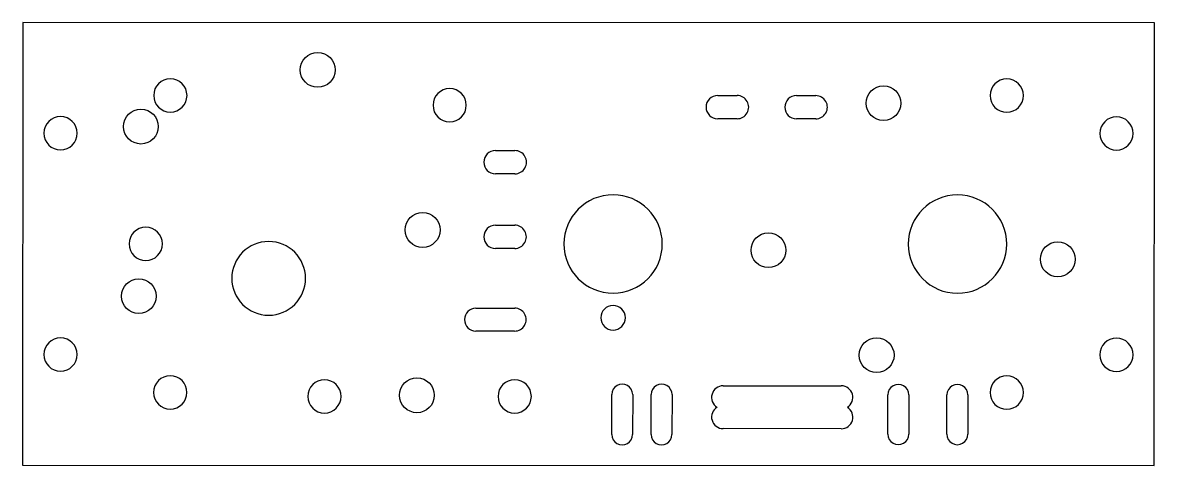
# Model space of a CAD drawing. Header units: millimetres. Extents: x -1047 to -901, y -483 to -426.
import ezdxf

# ---------------------------------------------------------------- set-up
doc = ezdxf.new("R2010")
doc.units = ezdxf.units.MM
doc.layers.get('0').update_dxf_attribs({"linetype": 'CONTINUOUS'})

msp = doc.modelspace()

# ---------------------------------------------------------------- linework, layer by layer
for p, q in [((-957.62, -435.41), (-955.12, -435.41)), ((-947.46, -435.42), (-944.96, -435.42)), ((-955.13, -438.41), (-957.63, -438.41)), ((-944.97, -438.42), (-947.47, -438.42)), ((-986.31, -442.52), (-983.81, -442.52)), ((-983.82, -445.52), (-986.32, -445.52)), ((-986.32, -452.16), (-983.82, -452.16)), ((-983.82, -455.16), (-986.32, -455.16)), ((-988.83, -462.87), (-983.83, -462.88)), ((-983.84, -465.83), (-988.84, -465.82)), ((-956.92, -472.89), (-941.68, -472.9)), ((-971.31, -479.18), (-971.3, -474.02)), ((-968.6, -474.02), (-968.61, -479.18)), ((-966.23, -479.19), (-966.22, -474.03)), ((-963.52, -474.03), (-963.53, -479.19)), ((-935.67, -479.13), (-935.66, -474.05)), ((-932.96, -474.06), (-932.97, -479.14)), ((-928.05, -479.14), (-928.04, -474.06)), ((-925.34, -474.06), (-925.35, -479.15)), ((-941.68, -478.45), (-956.92, -478.43))]:
    msp.add_line(p, q)
msp.add_lwpolyline([(-1047.32, -425.99), (-1047.33, -483.14), (-901.28, -483.17), (-901.27, -426.02)], close=True)
at = {"extrusion": (-5.1608e-17, 0, -1)}
for centre in [(1028.27, -435.4), (1042.44, -440.28), (1042.44, -468.86), (1028.28, -473.75)]:
    msp.add_circle(centre, 2.15, dxfattribs=at)
at = {"extrusion": (-4.51028e-17, 0, -1)}
for centre in [(920.32, -435.42), (906.16, -440.31), (906.17, -468.89), (920.33, -473.77)]:
    msp.add_circle(centre, 2.15, dxfattribs=at)
at = {"extrusion": (-5.55112e-17, 0, -1)}
for centre in [(992.22, -436.66), (1008.38, -474.26), (983.83, -474.27)]:
    msp.add_circle(centre, 2.15, dxfattribs=at)
at = {"extrusion": (-7.15573e-17, 0, -1)}
for centre in [(971.13, -454.58), (926.68, -454.59)]:
    msp.add_circle(centre, 6.35, dxfattribs=at)
at = {"extrusion": (-2.47198e-17, 6.93889e-18, -1)}
msp.add_circle((1031.45, -454.57), 2.15, dxfattribs=at)
at = {"extrusion": (-5.50775e-17, 0, -1)}
msp.add_circle((1015.58, -459.02), 4.76, dxfattribs=at)
at = {"extrusion": (-4.0766e-17, 0, -1)}
msp.add_circle((971.13, -464.11), 1.59, dxfattribs=at)
for centre in [(-1009.25, -432.1), (-936.23, -436.4), (-1032.07, -439.42), (-995.71, -452.77), (-951.08, -455.39), (-913.74, -456.56), (-1032.34, -461.32), (-937.12, -468.94), (-996.45, -474.12)]:
    msp.add_ellipse(centre, major_axis=(0, -2.25), ratio=0.999393)
for centre, major_axis, start_param, end_param in [((-957.63, -436.91), (0, -1.5), 3.140644, 6.282236), ((-955.13, -436.91), (0, -1.5), 6.282236, 9.423829), ((-947.47, -436.92), (0, -1.5), 3.140644, 6.282236), ((-944.97, -436.92), (0, -1.5), 6.282236, 9.423829), ((-986.31, -444.02), (0, -1.5), 3.140644, 6.282236), ((-983.81, -444.02), (0, -1.5), 6.282236, 9.423829), ((-986.32, -453.66), (0, -1.5), 3.140644, 6.282236), ((-983.82, -453.66), (0, -1.5), 6.282236, 9.423829), ((-988.83, -464.35), (0, -1.48), 3.140644, 6.282236), ((-983.83, -464.35), (0, -1.48), 6.282236, 9.423829), ((-969.95, -474.02), (0, -1.35), 1.569847, 4.71144), ((-964.87, -474.03), (0, -1.35), 1.569847, 4.71144), ((-956.92, -474.39), (0, -1.5), 3.140644, 5.72113), ((-941.68, -474.4), (0, -1.5), 0.560158, 3.140644), ((-934.31, -474.06), (0, -1.35), 1.569847, 4.71144), ((-926.69, -474.06), (0, -1.35), 1.569847, 4.71144), ((-956.92, -476.93), (0, -1.5), 3.701751, 6.282236), ((-941.68, -476.95), (0, -1.5), 6.282236, 8.862722), ((-969.96, -479.18), (0, -1.35), 4.71144, 7.853033), ((-964.88, -479.19), (0, -1.35), 4.71144, 7.853033), ((-934.32, -479.14), (0, -1.35), 4.70831, 7.853033), ((-926.7, -479.15), (0, -1.35), 4.71144, 7.853033)]:
    msp.add_ellipse(centre, major_axis=major_axis, ratio=0.999393, start_param=start_param, end_param=end_param)

doc.saveas('drawing.dxf')
